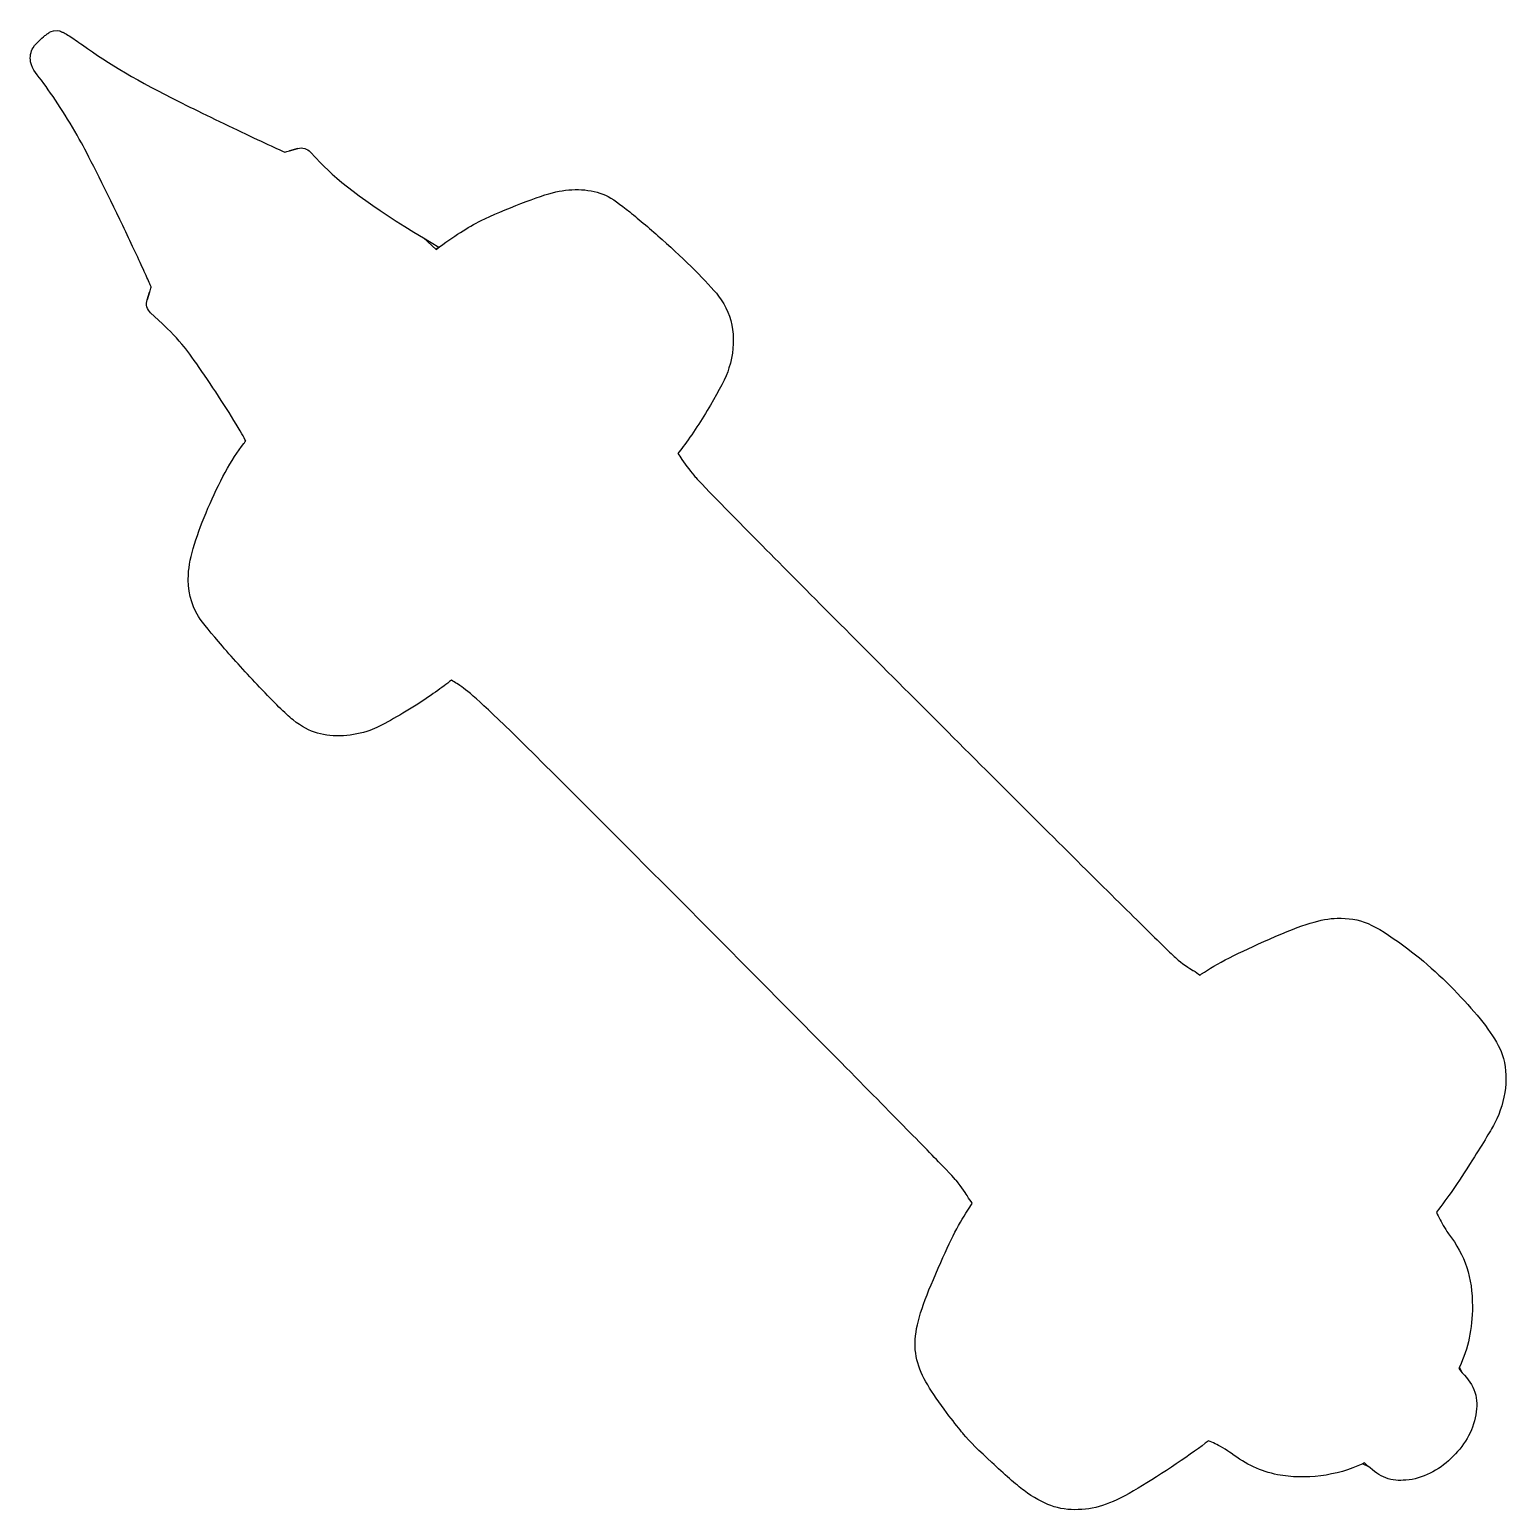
# Model space of a CAD drawing. Extents: x 44.8 to 140.9, y 166.4 to 262.5.
import ezdxf

# ---------------------------------------------------------------- set-up
doc = ezdxf.new("R2010")
doc.units = 0
doc.layers.add('Layer_1', color=7, linetype='CONTINUOUS')

msp = doc.modelspace()

# ---------------------------------------------------------------- linework, layer by layer
at = {"layer": 'Layer_1', "color": 5}
for points in [[(61.659968, 254.670774), (62.192973, 254.82863)], [(63.025618, 254.601105), (63.670185, 253.907794)], [(70.351296, 249.024486), (71.353002, 248.419373), (71.17177, 248.284889)], [(52.415126, 245.018658), (52.57688, 245.512687)], [(53.413418, 243.452274), (52.640702, 244.159704)], [(137.617461, 175.744163), (137.616962, 175.743665), (137.568731, 175.63989), (137.803577, 175.376806)], [(107.254537, 169.549772), (107.254524, 169.54979)], [(131.675448, 169.320783), (131.449392, 169.518601), (131.340744, 169.467446), (131.340245, 169.466947)]]:
    msp.add_lwpolyline(points, close=True, dxfattribs=at)
for points in [[(45.973229, 262.298033), (46.043115, 262.343822), (46.063959, 262.400138), (46.337173, 262.457352)], [(46.337173, 262.457352), (46.757482, 262.545451), (46.774006, 262.437648), (46.846309, 262.410091)], [(46.846309, 262.410091), (46.918613, 262.382539), (46.968258, 262.357375), (47.020728, 262.330189)], [(45.00612, 261.365997), (45.143937, 261.580889), (45.267031, 261.683085), (45.387609, 261.803023)], [(45.387609, 261.803023), (45.520197, 261.935113), (45.653038, 262.054383), (45.779317, 262.155768)], [(45.779317, 262.155768), (45.842471, 262.206449), (45.90334, 262.252251), (45.973229, 262.298033)], [(47.020728, 262.330189), (47.125672, 262.275824), (47.233039, 262.212615), (47.356418, 262.135794)], [(47.356418, 262.135794), (47.60317, 261.982147), (47.904677, 261.777961), (48.222189, 261.548705)], [(48.222189, 261.548705), (49.889653, 260.344737), (51.917819, 259.149674), (54.461402, 257.880989)], [(44.849726, 260.462221), (44.78186, 260.748846), (44.868303, 261.151104), (45.00612, 261.365997)], [(45.704779, 259.049799), (45.259161, 259.656099), (44.985458, 259.888977), (44.849726, 260.462221)], [(48.149601, 255.190122), (47.403222, 256.536313), (46.465728, 258.014468), (45.704779, 259.049799)], [(54.461402, 257.880989), (55.6665, 257.279908), (57.365664, 256.457765), (58.796109, 255.777701)], [(58.796109, 255.777701), (59.511334, 255.437671), (60.159921, 255.132903), (60.644585, 254.909494)], [(50.829744, 249.825452), (49.811061, 251.947943), (48.650617, 254.286472), (48.149601, 255.190122)], [(60.644585, 254.909494), (60.886917, 254.79779), (61.089, 254.706438), (61.234109, 254.642501)], [(62.192973, 254.82863), (62.49121, 254.916881), (62.813703, 254.828758), (63.025618, 254.601105)], [(61.234109, 254.642501), (61.317076, 254.605932), (61.299463, 254.611173), (61.337886, 254.596218)], [(61.337886, 254.596218), (61.33797, 254.596183), (61.338327, 254.596774), (61.338385, 254.596717)], [(61.338385, 254.596717), (61.42333, 254.61031), (61.547827, 254.637804), (61.65897, 254.670774)], [(61.65897, 254.670774), (61.659302, 254.670774), (61.659635, 254.670774), (61.659968, 254.670774)], [(63.670185, 253.907794), (64.844027, 252.644818), (66.985239, 251.057922), (70.351296, 249.024486)], [(76.686503, 251.255411), (77.600062, 251.608088), (78.405813, 251.896122), (78.952516, 252.01302)], [(78.952516, 252.01302), (80.042055, 252.246003), (81.239914, 252.222751), (82.171514, 251.795239)], [(82.171514, 251.795239), (82.639505, 251.580471), (83.111001, 251.216858), (83.745201, 250.712656)], [(74.101364, 250.147494), (74.804089, 250.494132), (75.772944, 250.902734), (76.686503, 251.255411)], [(71.17177, 248.284889), (72.37033, 249.171166), (73.203865, 249.704775), (74.101364, 250.147494)], [(83.745201, 250.712656), (84.379404, 250.208457), (85.116344, 249.579101), (85.856769, 248.915827)], [(52.166647, 246.985014), (51.816886, 247.750502), (51.339084, 248.764205), (50.829744, 249.825452)], [(85.856769, 248.915827), (87.337621, 247.589276), (88.800245, 246.174941), (89.511339, 245.251528)], [(52.581752, 246.052497), (52.484825, 246.28085), (52.34153, 246.602273), (52.166647, 246.985014)], [(52.66555, 245.845919), (52.643743, 245.901601), (52.61995, 245.962498), (52.581752, 246.052497)], [(52.57688, 245.512687), (52.611955, 245.619833), (52.644993, 245.742878), (52.664577, 245.833272)], [(52.664577, 245.833272), (52.66565, 245.837837), (52.664752, 245.84108), (52.66555, 245.845919)], [(89.511339, 245.251528), (90.505977, 243.959883), (90.72073, 242.28754), (90.190997, 240.584541)], [(52.640702, 244.159704), (52.403502, 244.376969), (52.315286, 244.71288), (52.415126, 245.018658)], [(53.413917, 243.451775), (53.413751, 243.451941), (53.413584, 243.452108), (53.413418, 243.452274)], [(54.81221, 241.958965), (54.461541, 242.391658), (53.786867, 243.110585), (53.413917, 243.451775)], [(57.395401, 238.214268), (56.47845, 239.649754), (55.375497, 241.263923), (54.81221, 241.958965)], [(90.190997, 240.584541), (89.992326, 239.945843), (89.546028, 239.11971), (88.991487, 238.174802)], [(58.563241, 236.309762), (58.271645, 236.815917), (57.853873, 237.496526), (57.395401, 238.214268)], [(88.991487, 238.174802), (88.436946, 237.229894), (87.78822, 236.231781), (87.214633, 235.482965)], [(56.364468, 231.479071), (57.051964, 233.093583), (57.881744, 234.681672), (58.693332, 235.682719)], [(58.816103, 235.845451), (58.748471, 235.9756), (58.67609, 236.113881), (58.563241, 236.309762)], [(58.693332, 235.682719), (58.740364, 235.740726), (58.774252, 235.789781), (58.816103, 235.845451)], [(87.214633, 235.482965), (87.082107, 235.309928), (86.979832, 235.17262), (86.877969, 235.036192)], [(86.877969, 235.036192), (86.954934, 234.917868), (87.032082, 234.799311), (87.132781, 234.654709)], [(87.132781, 234.654709), (87.409458, 234.257402), (87.750049, 233.801295), (87.993681, 233.50928)], [(87.993681, 233.50928), (88.013562, 233.485407), (88.647002, 232.813901), (89.548854, 231.893689)], [(89.548854, 231.893689), (90.450709, 230.973475), (91.687365, 229.721402), (93.146901, 228.249843)], [(55.0909, 227.171159), (55.142542, 228.319639), (55.676972, 229.864558), (56.364468, 231.479071)], [(93.146901, 228.249843), (96.065971, 225.306726), (99.876248, 221.485323), (103.68573, 217.676888)], [(55.745224, 224.463734), (55.245403, 225.230379), (55.048863, 226.236255), (55.0909, 227.171159)], [(57.308195, 222.520739), (56.588924, 223.351315), (56.036304, 224.017256), (55.745224, 224.463734)], [(59.710139, 219.87519), (58.890993, 220.735796), (58.027461, 221.690162), (57.308195, 222.520739)], [(72.169077, 220.323425), (71.572689, 219.833891), (70.788393, 219.289079), (69.872369, 218.711731)], [(72.518893, 220.103204), (72.395954, 220.175335), (72.280295, 220.250308), (72.169077, 220.323425)], [(89.933246, 203.101035), (75.039953, 218.08652), (73.576012, 219.482965), (72.518893, 220.103204)], [(61.890408, 217.738775), (61.341346, 218.186296), (60.708781, 218.826039), (59.710139, 219.87519)], [(69.872369, 218.711731), (68.718855, 217.984704), (67.619056, 217.3328), (66.87018, 217.065939)], [(63.467506, 216.88567), (62.945421, 217.041046), (62.439469, 217.291251), (61.890408, 217.738775)], [(103.68573, 217.676888), (107.49519, 213.868427), (111.30451, 210.072378), (114.222629, 207.179952)], [(66.87018, 217.065939), (65.796391, 216.68328), (64.500926, 216.578114), (63.467506, 216.88567)], [(114.222629, 207.179952), (115.681676, 205.733726), (116.918193, 204.513275), (117.819214, 203.631112)], [(125.294457, 203.523421), (127.537428, 204.496464), (128.601249, 204.844883), (129.687631, 204.870557)], [(129.687631, 204.870557), (130.380335, 204.886923), (131.021618, 204.809705), (131.684216, 204.52561)], [(131.684216, 204.52561), (132.346817, 204.241512), (133.018537, 203.792502), (134.006261, 203.078596)], [(100.815082, 192.114933), (98.254566, 194.71586), (94.578778, 198.426736), (89.933246, 203.101035)], [(117.819214, 203.631112), (118.269724, 203.190031), (118.636056, 202.833677), (118.903243, 202.577266)], [(120.879848, 201.25643), (121.791718, 201.897117), (123.30197, 202.659039), (125.294457, 203.523421)], [(134.006261, 203.078596), (135.348303, 202.108602), (136.764549, 200.798093), (137.936585, 199.516603)], [(118.903243, 202.577266), (119.170456, 202.32088), (119.388591, 202.127141), (119.353903, 202.154845)], [(119.353903, 202.154845), (119.728147, 201.85569), (120.318786, 201.477739), (120.331249, 201.471777)], [(120.331249, 201.471777), (120.493919, 201.393955), (120.630259, 201.27146), (120.772172, 201.17799)], [(120.772172, 201.17799), (120.837167, 201.216493), (120.778608, 201.185424), (120.879848, 201.25643)], [(137.936585, 199.516603), (139.10862, 198.235113), (140.029817, 197.066879), (140.39261, 196.021846)], [(140.39261, 196.021846), (140.859723, 194.67631), (140.629132, 193.022259), (139.920503, 191.593592)], [(103.800219, 189.065488), (103.096586, 189.791272), (102.095337, 190.814473), (100.815082, 192.114933)], [(139.920503, 191.593592), (139.812869, 191.376599), (139.635517, 191.082433), (139.376292, 190.654739)], [(139.376292, 190.654739), (139.117062, 190.227044), (138.794401, 189.70597), (138.467644, 189.190673)], [(104.961241, 187.842103), (104.974986, 187.824866), (104.503852, 188.339704), (103.800219, 189.065488)], [(138.467644, 189.190673), (137.421083, 187.540244), (136.920239, 186.822627), (136.118804, 185.789461)], [(105.675002, 186.827244), (105.645953, 186.88488), (105.261401, 187.467746), (104.961241, 187.842103)], [(105.983893, 186.370239), (105.884938, 186.517388), (105.759658, 186.659261), (105.675002, 186.827244)], [(103.778781, 182.166591), (104.632279, 184.116868), (105.134847, 185.094965), (105.819217, 186.117866)], [(105.819217, 186.117866), (105.947829, 186.310098), (105.935482, 186.288406), (105.983893, 186.370239)], [(136.118804, 185.789461), (136.198049, 185.643282), (136.283112, 185.47825), (136.36582, 185.302736)], [(136.36582, 185.302736), (136.497394, 185.023527), (136.799874, 184.526106), (136.91052, 184.383858)], [(136.91052, 184.383858), (137.987665, 182.99905), (138.461189, 181.544788), (138.457901, 179.680332)], [(102.281585, 177.534687), (102.366017, 178.765523), (102.875589, 180.102781), (103.778781, 182.166591)], [(138.457901, 179.680332), (138.455356, 178.23482), (138.186837, 176.958172), (137.617461, 175.744163)], [(103.348574, 174.170014), (102.627981, 175.272663), (102.197151, 176.303848), (102.281585, 177.534687)], [(137.803577, 175.376806), (138.176021, 174.959711), (138.463169, 174.57587), (138.619164, 174.105187)], [(104.614344, 172.40144), (104.256812, 172.851039), (103.712564, 173.613034), (103.348574, 174.170014)], [(138.619164, 174.105187), (138.775161, 173.634507), (138.760064, 173.149992), (138.679578, 172.653301)], [(105.425064, 171.380248), (105.305851, 171.530692), (104.940579, 171.9912), (104.614344, 172.40144)], [(138.679578, 172.653301), (138.501862, 171.55651), (137.876664, 170.571214), (137.064479, 169.808481)], [(107.254524, 169.54979), (106.466205, 170.282217), (105.774333, 170.93936), (105.425064, 171.380248)], [(121.302753, 170.943191), (120.381613, 170.206227), (118.211731, 168.752346), (116.749775, 167.878153)], [(121.33149, 170.964145), (121.315001, 170.951648), (121.320289, 170.957435), (121.302753, 170.943191)], [(121.762183, 170.766335), (121.606812, 170.831928), (121.464071, 170.899136), (121.33149, 170.964145)], [(122.801889, 170.147578), (122.536538, 170.348716), (121.97142, 170.678012), (121.762183, 170.766335)], [(125.811874, 168.759028), (124.710184, 168.97765), (123.762744, 169.419242), (122.801889, 170.147578)], [(109.346131, 167.731014), (108.848175, 168.100825), (108.042856, 168.81734), (107.254537, 169.549772)], [(131.340245, 169.466947), (129.659697, 168.678757), (127.584058, 168.407362), (125.811874, 168.759028)], [(132.833546, 168.55148), (132.413019, 168.713745), (132.068107, 168.976453), (131.675448, 169.320783)], [(137.064479, 169.808481), (136.2523, 169.045743), (135.236296, 168.487603), (134.138293, 168.402392)], [(134.138293, 168.402392), (133.693541, 168.367873), (133.254074, 168.389214), (132.833546, 168.55148)], [(112.87012, 166.490089), (111.612363, 166.441648), (110.573317, 166.819632), (109.346131, 167.731014)], [(116.749775, 167.878153), (115.12509, 166.906646), (114.124452, 166.538398), (112.87012, 166.490089)]]:
    msp.add_open_spline(points, degree=3, dxfattribs=at)

doc.saveas('drawing.dxf')
